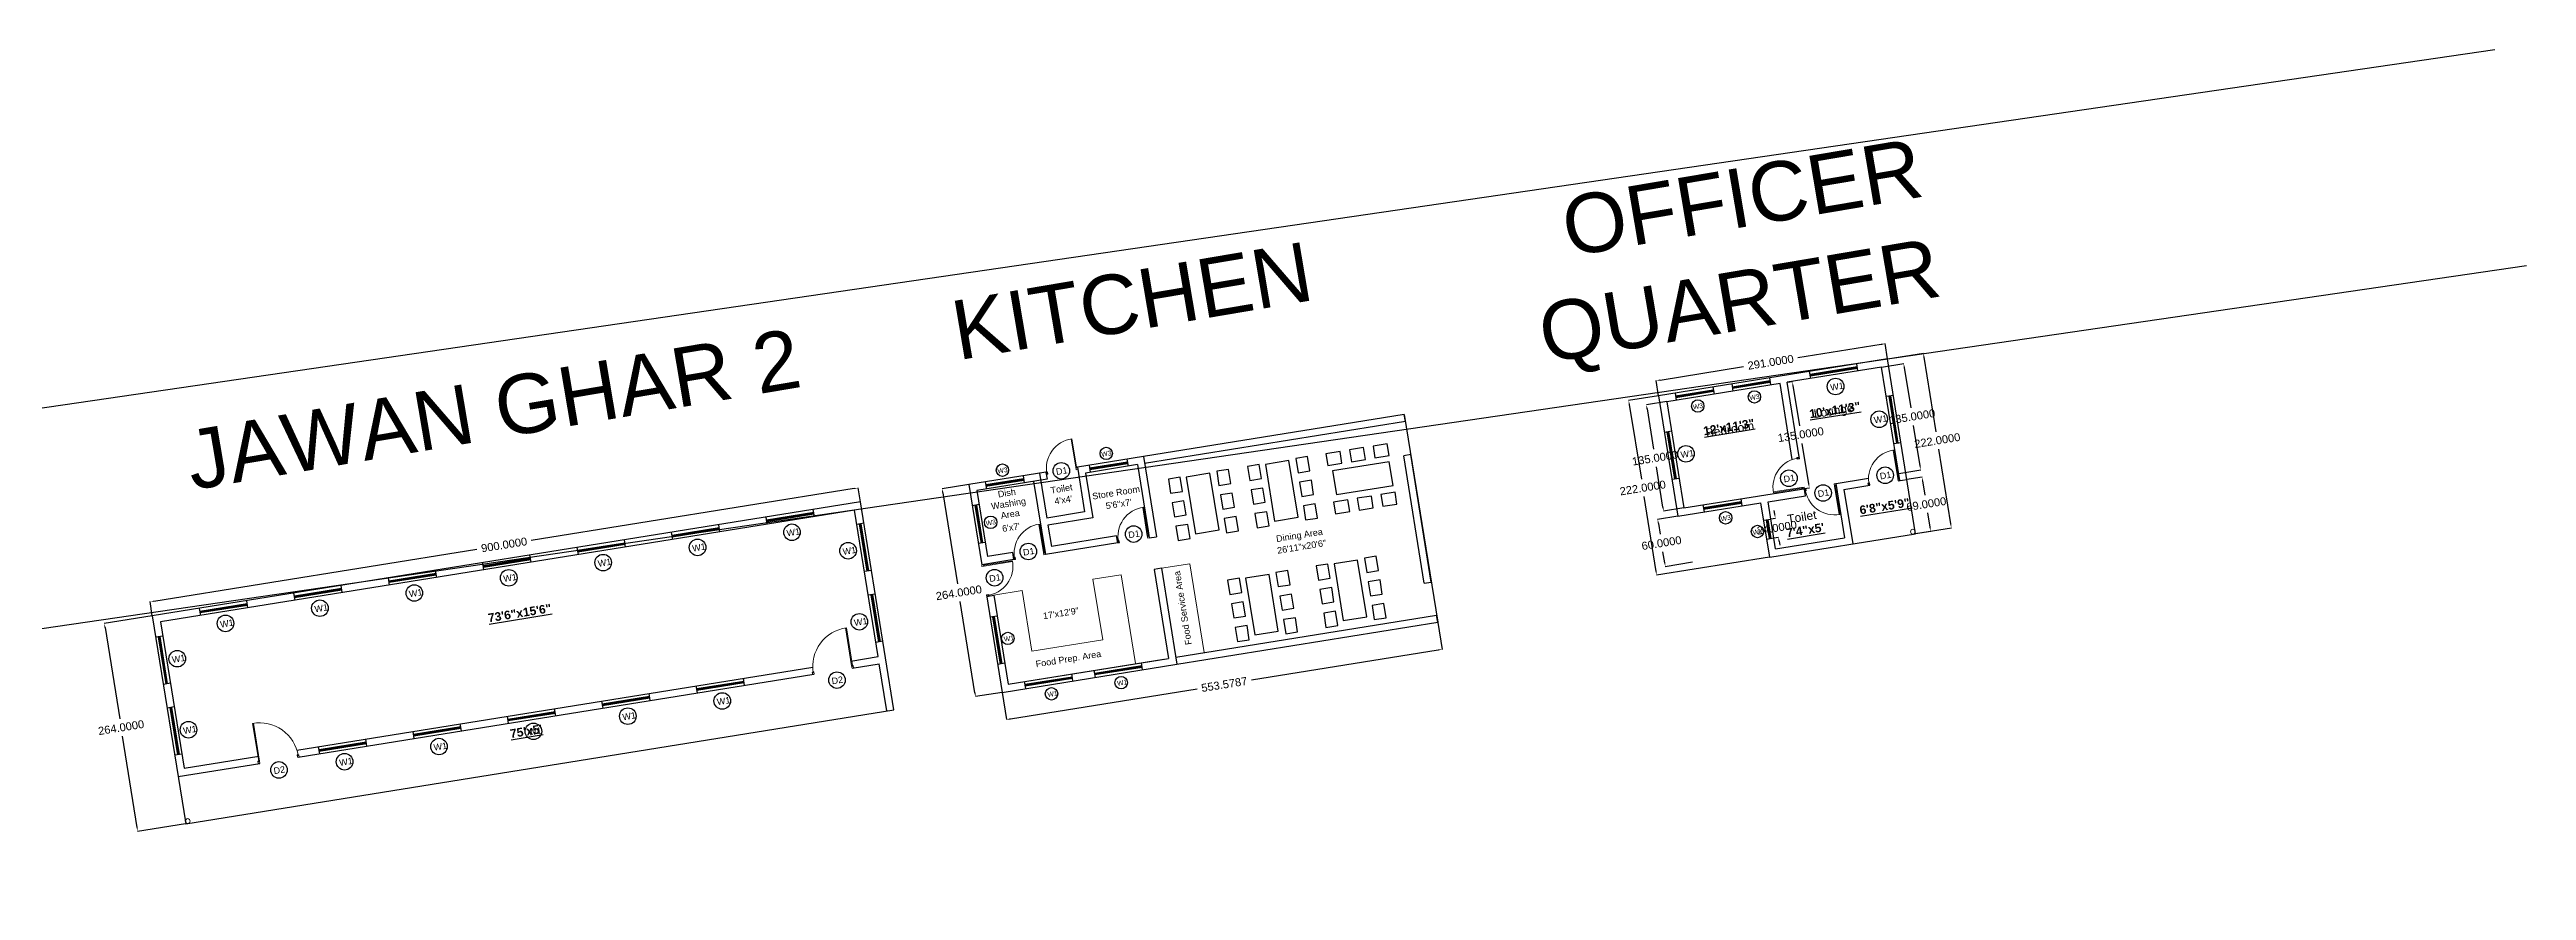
# Model space of a CAD drawing. Header units: metres. Extents: x 625987 to 635197, y 3048449 to 3066446.
# Drawn here: x 635117.2 to 635196.6, y 3063268.4 to 3063295.4 of the extents above; entities that cross this region are included whole.
import ezdxf

# ---------------------------------------------------------------- set-up
doc = ezdxf.new("R2010")
doc.units = ezdxf.units.M
doc.layers.add('Dimension', color=7, linetype='Continuous')
doc.layers.add('WALL', color=7, linetype='Continuous')
doc.layers.add('Doors', color=3, linetype='Continuous', lineweight=20)
doc.layers.add('Reinforcement bar', color=2, linetype='Continuous', lineweight=20)
doc.styles.add('ARIAL', font='arial.ttf')
doc.styles.add('labor camp', font='arial.ttf')
doc.styles.get("Standard").update_dxf_attribs({"font": 'arial.ttf'})
doc.dimstyles.get("Standard").update_dxf_attribs({"dimtxt": 0.18, "dimasz": 0.18, "dimexe": 0.18, "dimexo": 0.0625, "dimgap": 0.09, "dimtad": 0, "dimtih": 1, "dimtoh": 1, "dimdec": 4, "dimzin": 0, "dimdsep": 46, "dimtxsty": 'Standard', "dimcen": 0.09, "dimadec": 0, "dimazin": 0, "dimtfac": 1, "dimtdec": 4, "dimtofl": 0, "dimtmove": 0, "dimatfit": 3, "dimfxl": 1, "dimtolj": 1, "dimtzin": 0, "dimarcsym": 0})

# ---------------------------------------------------------------- blocks, each defined once
blk = doc.blocks.new('*D159')
at = {"layer": 'Defpoints', "color": 0}
for p in [(2437.2, -39.5), (2376.3, -303.5), (2437.2, -303.5)]:
    blk.add_point(p, dxfattribs=at)
at = {"layer": 'Dimension', "color": 0, "lineweight": -2}
for p, q in [((2437.1, -39.5), (2376.1, -39.5)), ((2376.3, -44.5), (2376.3, -160.4)), ((2376.3, -298.5), (2376.3, -182.6)), ((2437.1, -303.5), (2376.1, -303.5))]:
    blk.add_line(p, q, dxfattribs=at)
at = {"layer": 'Dimension', "color": 0}
for points in [[(2375.4, -44.5), (2377.1, -44.5), (2376.3, -39.5)], [(2375.4, -298.5), (2377.1, -298.5), (2376.3, -303.5)]]:
    blk.add_solid(points, dxfattribs=at)
at = {"layer": 'Dimension', "color": 0, "insert": (2376.3, -171.5), "char_height": 10, "attachment_point": 5}
blk.add_mtext('\\A1;264.0000', dxfattribs=at)
blk = doc.blocks.new('*D160')
at = {"layer": 'Defpoints', "color": 0}
for p in [(3337.2, -21.6), (2437.2, -39.5), (3337.2, -39.5)]:
    blk.add_point(p, dxfattribs=at)
at = {"layer": 'Dimension', "color": 0, "lineweight": -2}
for p, q in [((2437.2, -39.5), (2437.2, -21.4)), ((2442.2, -21.6), (2852.7, -21.6)), ((3332.2, -21.6), (2921.7, -21.6)), ((3337.2, -39.5), (3337.2, -21.4))]:
    blk.add_line(p, q, dxfattribs=at)
at = {"layer": 'Dimension', "color": 0}
for points in [[(2442.2, -20.8), (2442.2, -22.4), (2437.2, -21.6)], [(3332.2, -20.8), (3332.2, -22.4), (3337.2, -21.6)]]:
    blk.add_solid(points, dxfattribs=at)
at = {"layer": 'Dimension', "color": 0, "insert": (2887.2, -21.6), "char_height": 10, "attachment_point": 5}
blk.add_mtext('\\A1;900.0000', dxfattribs=at)
blk = doc.blocks.new('*D161')
at = {"layer": 'Defpoints', "color": 0}
for p in [(4638.2, -47.9), (4347.2, -67), (4638.2, -67)]:
    blk.add_point(p, dxfattribs=at)
at = {"layer": 'Dimension', "color": 0, "lineweight": -2}
for p, q in [((4347.2, -67), (4347.2, -47.7)), ((4352.2, -47.9), (4458.1, -47.9)), ((4633.2, -47.9), (4527.3, -47.9)), ((4638.2, -67), (4638.2, -47.7))]:
    blk.add_line(p, q, dxfattribs=at)
at = {"layer": 'Dimension', "color": 0}
for points in [[(4352.2, -47.1), (4352.2, -48.7), (4347.2, -47.9)], [(4633.2, -47.1), (4633.2, -48.7), (4638.2, -47.9)]]:
    blk.add_solid(points, dxfattribs=at)
at = {"layer": 'Dimension', "color": 0, "insert": (4492.7, -47.9), "char_height": 10, "attachment_point": 5}
blk.add_mtext('\\A1;291.0000', dxfattribs=at)
blk = doc.blocks.new('*D162')
at = {"layer": 'Defpoints', "color": 0}
for p in [(4629.2, -76), (4629.2, -211), (4657.2, -211)]:
    blk.add_point(p, dxfattribs=at)
at = {"layer": 'Dimension', "color": 0, "lineweight": -2}
for p, q in [((4629.2, -76), (4657.3, -76)), ((4657.2, -81), (4657.2, -132.4)), ((4657.2, -206), (4657.2, -154.6)), ((4629.2, -211), (4657.3, -211))]:
    blk.add_line(p, q, dxfattribs=at)
at = {"layer": 'Dimension', "color": 0}
for points in [[(4656.3, -81), (4658, -81), (4657.2, -76)], [(4656.3, -206), (4658, -206), (4657.2, -211)]]:
    blk.add_solid(points, dxfattribs=at)
at = {"layer": 'Dimension', "color": 0, "insert": (4657.2, -143.5), "char_height": 10, "attachment_point": 5}
blk.add_mtext('\\A1;135.0000', dxfattribs=at)
blk = doc.blocks.new('*D163')
at = {"layer": 'Defpoints', "color": 0}
for p in [(4356.2, -76), (4330.4, -211), (4356.2, -211)]:
    blk.add_point(p, dxfattribs=at)
at = {"layer": 'Dimension', "color": 0, "lineweight": -2}
for p, q in [((4356.1, -76), (4330.2, -76)), ((4330.4, -81), (4330.4, -132.4)), ((4330.4, -206), (4330.4, -154.6)), ((4356.1, -211), (4330.2, -211))]:
    blk.add_line(p, q, dxfattribs=at)
at = {"layer": 'Dimension', "color": 0}
for points in [[(4329.5, -81), (4331.2, -81), (4330.4, -76)], [(4329.5, -206), (4331.2, -206), (4330.4, -211)]]:
    blk.add_solid(points, dxfattribs=at)
at = {"layer": 'Dimension', "color": 0, "insert": (4330.4, -143.5), "char_height": 10, "attachment_point": 5}
blk.add_mtext('\\A1;135.0000', dxfattribs=at)
blk = doc.blocks.new('*D164')
at = {"layer": 'Defpoints', "color": 0}
for p in [(4347.2, -220), (4321.5, -280), (4356.2, -280)]:
    blk.add_point(p, dxfattribs=at)
at = {"layer": 'Dimension', "color": 0, "lineweight": -2}
for p, q in [((4347.1, -220), (4321.3, -220)), ((4321.5, -225), (4321.5, -238.9)), ((4321.5, -275), (4321.5, -261.1)), ((4356.1, -280), (4321.3, -280))]:
    blk.add_line(p, q, dxfattribs=at)
at = {"layer": 'Dimension', "color": 0}
for points in [[(4320.7, -225), (4322.3, -225), (4321.5, -220)], [(4320.7, -275), (4322.3, -275), (4321.5, -280)]]:
    blk.add_solid(points, dxfattribs=at)
at = {"layer": 'Dimension', "color": 0, "insert": (4321.5, -250), "char_height": 10, "attachment_point": 5}
blk.add_mtext('\\A1;60.0000', dxfattribs=at)
blk = doc.blocks.new('*D165')
at = {"layer": 'Defpoints', "color": 0}
for p in [(4347.2, -67), (4309.2, -289), (4452.7, -289)]:
    blk.add_point(p, dxfattribs=at)
at = {"layer": 'Dimension', "color": 0, "lineweight": -2}
for p, q in [((4347.1, -67), (4309, -67)), ((4309.2, -72), (4309.2, -166.9)), ((4309.2, -284), (4309.2, -189.1)), ((4452.6, -289), (4309, -289))]:
    blk.add_line(p, q, dxfattribs=at)
at = {"layer": 'Dimension', "color": 0}
for points in [[(4308.3, -72), (4310, -72), (4309.2, -67)], [(4308.3, -284), (4310, -284), (4309.2, -289)]]:
    blk.add_solid(points, dxfattribs=at)
at = {"layer": 'Dimension', "color": 0, "insert": (4309.2, -178), "char_height": 10, "attachment_point": 5}
blk.add_mtext('\\A1;222.0000', dxfattribs=at)
blk = doc.blocks.new('*D166')
at = {"layer": 'Defpoints', "color": 0}
for p in [(4638.2, -220), (4638.2, -289), (4657.3, -289)]:
    blk.add_point(p, dxfattribs=at)
at = {"layer": 'Dimension', "color": 0, "lineweight": -2}
for p, q in [((4638.2, -220), (4657.4, -220)), ((4657.3, -225), (4657.3, -243.4)), ((4657.3, -284), (4657.3, -265.6)), ((4638.2, -289), (4657.4, -289))]:
    blk.add_line(p, q, dxfattribs=at)
at = {"layer": 'Dimension', "color": 0}
for points in [[(4656.4, -225), (4658.1, -225), (4657.3, -220)], [(4656.4, -284), (4658.1, -284), (4657.3, -289)]]:
    blk.add_solid(points, dxfattribs=at)
at = {"layer": 'Dimension', "color": 0, "insert": (4657.3, -254.5), "char_height": 10, "attachment_point": 5}
blk.add_mtext('\\A1;69.0000', dxfattribs=at)
blk = doc.blocks.new('*D153')
at = {"layer": 'Defpoints', "color": 0}
for p in [(4638.2, -67), (4638.2, -289), (4683.6, -289)]:
    blk.add_point(p, dxfattribs=at)
at = {"layer": 'Dimension', "color": 0, "lineweight": -2}
for p, q in [((4638.2, -67), (4683.8, -67)), ((4683.6, -72), (4683.6, -166.9)), ((4683.6, -284), (4683.6, -189.1)), ((4638.2, -289), (4683.8, -289))]:
    blk.add_line(p, q, dxfattribs=at)
at = {"layer": 'Dimension', "color": 0}
for points in [[(4682.8, -72), (4684.5, -72), (4683.6, -67)], [(4682.8, -284), (4684.5, -284), (4683.6, -289)]]:
    blk.add_solid(points, dxfattribs=at)
at = {"layer": 'Dimension', "color": 0, "insert": (4683.6, -178), "char_height": 10, "attachment_point": 5}
blk.add_mtext('\\A1;222.0000', dxfattribs=at)
blk = doc.blocks.new('*D167')
at = {"layer": 'Defpoints', "color": 0}
for p in [(4509.2, -76), (4509.2, -211), (4515.6, -211)]:
    blk.add_point(p, dxfattribs=at)
at = {"layer": 'Dimension', "color": 0, "lineweight": -2}
for p, q in [((4509.2, -76), (4515.8, -76)), ((4515.6, -81), (4515.6, -132.4)), ((4515.6, -206), (4515.6, -154.6)), ((4509.2, -211), (4515.8, -211))]:
    blk.add_line(p, q, dxfattribs=at)
at = {"layer": 'Dimension', "color": 0}
for points in [[(4514.8, -81), (4516.4, -81), (4515.6, -76)], [(4514.8, -206), (4516.4, -206), (4515.6, -211)]]:
    blk.add_solid(points, dxfattribs=at)
at = {"layer": 'Dimension', "color": 0, "insert": (4515.6, -143.5), "char_height": 10, "attachment_point": 5}
blk.add_mtext('\\A1;135.0000', dxfattribs=at)
blk = doc.blocks.new('*D152')
at = {"layer": 'Defpoints', "color": 0}
for p in [(3474.9, -303.5), (4028.4, -303.5), (4028.4, -338)]:
    blk.add_point(p, dxfattribs=at)
at = {"layer": 'Dimension', "color": 0, "lineweight": -2}
for p, q in [((3474.9, -303.6), (3474.9, -338.1)), ((4028.4, -303.6), (4028.4, -338.1)), ((3479.9, -338), (3717.1, -338)), ((4023.4, -338), (3786.2, -338))]:
    blk.add_line(p, q, dxfattribs=at)
at = {"layer": 'Dimension', "color": 0}
for points in [[(3479.9, -337.1), (3479.9, -338.8), (3474.9, -338)], [(4023.4, -337.1), (4023.4, -338.8), (4028.4, -338)]]:
    blk.add_solid(points, dxfattribs=at)
at = {"layer": 'Dimension', "color": 0, "insert": (3751.6, -338), "char_height": 10, "attachment_point": 5}
blk.add_mtext('\\A1;553.5787', dxfattribs=at)
blk = doc.blocks.new('*D168')
at = {"layer": 'Defpoints', "color": 0}
for p in [(3441, -39.5), (3474.9, -39.5), (3474.9, -303.5)]:
    blk.add_point(p, dxfattribs=at)
at = {"layer": 'Dimension', "color": 0, "lineweight": -2}
for p, q in [((3474.8, -39.5), (3440.9, -39.5)), ((3441, -44.5), (3441, -160.4)), ((3441, -298.5), (3441, -182.6)), ((3474.8, -303.5), (3440.9, -303.5))]:
    blk.add_line(p, q, dxfattribs=at)
at = {"layer": 'Dimension', "color": 0}
for points in [[(3440.2, -44.5), (3441.9, -44.5), (3441, -39.5)], [(3440.2, -298.5), (3441.9, -298.5), (3441, -303.5)]]:
    blk.add_solid(points, dxfattribs=at)
at = {"layer": 'Dimension', "color": 0, "insert": (3441, -171.5), "char_height": 10, "attachment_point": 5}
blk.add_mtext('\\A1;264.0000', dxfattribs=at)
blk = doc.blocks.new('*D169')
at = {"layer": 'Defpoints', "color": 0}
for p in [(4461.7, -242), (4461.7, -266), (4467.5, -266)]:
    blk.add_point(p, dxfattribs=at)
at = {"layer": 'Dimension', "color": 0, "lineweight": -2}
for p, q in [((4461.7, -242), (4467.7, -242)), ((4467.5, -237), (4467.5, -232)), ((4461.7, -266), (4467.7, -266)), ((4467.5, -271), (4467.5, -276))]:
    blk.add_line(p, q, dxfattribs=at)
at = {"layer": 'Dimension', "color": 0}
for points in [[(4466.7, -237), (4468.4, -237), (4467.5, -242)], [(4466.7, -271), (4468.4, -271), (4467.5, -266)]]:
    blk.add_solid(points, dxfattribs=at)
at = {"layer": 'Dimension', "color": 0, "insert": (4467.5, -254), "char_height": 10, "attachment_point": 5}
blk.add_mtext('\\A1;24.0000', dxfattribs=at)
blk = doc.blocks.new('army1')
at = {"color": 4}
for p, q in [((2497.19548, -48.53946), (2497.19548, -39.53946)), ((2497.19548, -43.03946), (2557.19548, -43.03946)), ((2497.19548, -44.03946), (2557.19548, -44.03946)), ((2497.19548, -45.03946), (2557.19548, -45.03946)), ((2557.19548, -48.53946), (2557.19548, -39.53946)), ((2617.19548, -48.53946), (2617.19548, -39.53946)), ((2617.19548, -43.03946), (2677.19548, -43.03946)), ((2617.19548, -44.03946), (2677.19548, -44.03946)), ((2617.19548, -45.03946), (2677.19548, -45.03946)), ((2677.19548, -48.53946), (2677.19548, -39.53946)), ((2737.19548, -48.53946), (2737.19548, -39.53946)), ((2737.19548, -43.03946), (2797.19548, -43.03946)), ((2737.19548, -44.03946), (2797.19548, -44.03946)), ((2737.19548, -45.03946), (2797.19548, -45.03946)), ((2797.19548, -48.53946), (2797.19548, -39.53946)), ((2857.19548, -48.53946), (2857.19548, -39.53946)), ((2857.19548, -43.03946), (2917.19548, -43.03946)), ((2857.19548, -44.03946), (2917.19548, -44.03946)), ((2857.19548, -45.03946), (2917.19548, -45.03946)), ((2917.19548, -48.53946), (2917.19548, -39.53946)), ((2977.19548, -48.53946), (2977.19548, -39.53946)), ((2977.19548, -43.03946), (3037.19548, -43.03946)), ((2977.19548, -44.03946), (3037.19548, -44.03946)), ((2977.19548, -45.03946), (3037.19548, -45.03946)), ((3037.19548, -48.53946), (3037.19548, -39.53946)), ((3097.19548, -48.53946), (3097.19548, -39.53946)), ((3097.19548, -43.03946), (3157.19548, -43.03946)), ((3097.19548, -44.03946), (3157.19548, -44.03946)), ((3097.19548, -45.03946), (3157.19548, -45.03946)), ((3157.19548, -48.53946), (3157.19548, -39.53946)), ((3217.19548, -48.53946), (3217.19548, -39.53946)), ((3217.19548, -43.03946), (3277.19548, -43.03946)), ((3217.19548, -44.03946), (3277.19548, -44.03946)), ((3217.19548, -45.03946), (3277.19548, -45.03946)), ((3277.19548, -48.53946), (3277.19548, -39.53946)), ((3495.85936, -39.53946), (3495.85936, -48.53946)), ((3495.85936, -43.03946), (3543.85936, -43.03946)), ((3495.85936, -44.03946), (3543.85936, -44.03946)), ((3495.85936, -45.03946), (3543.85936, -45.03946)), ((3543.85936, -39.53946), (3543.85936, -48.53946)), ((3627.85936, -39.53946), (3627.85936, -48.53946)), ((3627.85936, -43.03946), (3675.85936, -43.03946)), ((3627.85936, -44.03946), (3675.85936, -44.03946)), ((3627.85936, -45.03946), (3675.85936, -45.03946)), ((3675.85936, -39.53946), (3675.85936, -48.53946)), ((2446.19548, -66.53946), (2437.19548, -66.53946)), ((2440.69548, -126.53946), (2440.69548, -66.53946)), ((2441.69548, -126.53946), (2441.69548, -66.53946)), ((2442.69548, -126.53946), (2442.69548, -66.53946)), ((3337.19548, -66.53946), (3328.19548, -66.53946)), ((3331.69548, -126.53946), (3331.69548, -66.53946)), ((3332.69548, -126.53946), (3332.69548, -66.53946)), ((3333.69548, -126.53946), (3333.69548, -66.53946)), ((3483.85936, -66.53946), (3474.85936, -66.53946)), ((3478.35936, -66.53946), (3478.35936, -114.53946)), ((3479.35936, -66.53946), (3479.35936, -114.53946)), ((3480.35936, -66.53946), (3480.35936, -114.53946)), ((4368.17788, -67.03756), (4368.17788, -76.03756)), ((4368.17788, -70.53756), (4416.17788, -70.53756)), ((4368.17788, -71.53756), (4416.17788, -71.53756)), ((4368.17788, -72.53756), (4416.17788, -72.53756)), ((4416.17788, -67.03756), (4416.17788, -76.03756)), ((4440.17788, -67.03756), (4440.17788, -76.03756)), ((4440.17788, -70.53756), (4488.17788, -70.53756)), ((4440.17788, -71.53756), (4488.17788, -71.53756)), ((4440.17788, -72.53756), (4488.17788, -72.53756)), ((4488.17788, -67.03756), (4488.17788, -76.03756)), ((4539.17788, -76.03756), (4539.17788, -67.03756)), ((4539.17788, -70.53756), (4599.17788, -70.53756)), ((4539.17788, -71.53756), (4599.17788, -71.53756)), ((4539.17788, -72.53756), (4599.17788, -72.53756)), ((4599.17788, -76.03756), (4599.17788, -67.03756)), ((3483.85936, -114.53946), (3474.85936, -114.53946)), ((4356.17788, -113.53756), (4347.17788, -113.53756)), ((4350.67788, -173.53756), (4350.67788, -113.53756)), ((4351.67788, -173.53756), (4351.67788, -113.53756)), ((4352.67788, -173.53756), (4352.67788, -113.53756)), ((4638.17788, -113.53756), (4629.17788, -113.53756)), ((4632.67788, -173.53756), (4632.67788, -113.53756)), ((4633.67788, -173.53756), (4633.67788, -113.53756)), ((4634.67788, -173.53756), (4634.67788, -113.53756)), ((2446.19548, -126.53946), (2437.19548, -126.53946)), ((3337.19548, -126.53946), (3328.19548, -126.53946)), ((2446.19548, -156.53946), (2437.19548, -156.53946)), ((2440.69548, -156.53946), (2440.69548, -216.53946)), ((2441.69548, -156.53946), (2441.69548, -216.53946)), ((2442.69548, -156.53946), (2442.69548, -216.53946)), ((3337.19548, -156.53946), (3328.19548, -156.53946)), ((3331.69548, -156.53946), (3331.69548, -216.53946)), ((3332.69548, -156.53946), (3332.69548, -216.53946)), ((3333.69548, -156.53946), (3333.69548, -216.53946)), ((4356.17788, -173.53756), (4347.17788, -173.53756)), ((4638.17788, -173.53756), (4629.17788, -173.53756)), ((2446.19548, -216.53946), (2437.19548, -216.53946)), ((3337.19548, -216.53946), (3328.19548, -216.53946)), ((3483.85936, -208.03946), (3474.85936, -208.03946)), ((3478.35936, -268.03946), (3478.35936, -208.03946)), ((3479.35936, -268.03946), (3479.35936, -208.03946)), ((3480.35936, -268.03946), (3480.35936, -208.03946)), ((4380.42788, -211.03756), (4380.42788, -220.03756)), ((4380.42788, -214.53756), (4428.42788, -214.53756)), ((4380.42788, -215.53756), (4428.42788, -215.53756)), ((4380.42788, -216.53756), (4428.42788, -216.53756)), ((4428.42788, -211.03756), (4428.42788, -220.03756)), ((2617.19548, -243.53946), (2617.19548, -234.53946)), ((2617.19548, -238.03946), (2677.19548, -238.03946)), ((2617.19548, -239.03946), (2677.19548, -239.03946)), ((2617.19548, -240.03946), (2677.19548, -240.03946)), ((2677.19548, -243.53946), (2677.19548, -234.53946)), ((2737.19548, -243.53946), (2737.19548, -234.53946)), ((2737.19548, -238.03946), (2797.19548, -238.03946)), ((2737.19548, -239.03946), (2797.19548, -239.03946)), ((2737.19548, -240.03946), (2797.19548, -240.03946)), ((2797.19548, -243.53946), (2797.19548, -234.53946)), ((2857.19548, -243.53946), (2857.19548, -234.53946)), ((2857.19548, -238.03946), (2917.19548, -238.03946)), ((2857.19548, -239.03946), (2917.19548, -239.03946)), ((2857.19548, -240.03946), (2917.19548, -240.03946)), ((2917.19548, -243.53946), (2917.19548, -234.53946)), ((2977.19548, -243.53946), (2977.19548, -234.53946)), ((2977.19548, -238.03946), (3037.19548, -238.03946)), ((2977.19548, -239.03946), (3037.19548, -239.03946)), ((2977.19548, -240.03946), (3037.19548, -240.03946)), ((3037.19548, -243.53946), (3037.19548, -234.53946)), ((3097.19548, -243.53946), (3097.19548, -234.53946)), ((3097.19548, -238.03946), (3157.19548, -238.03946)), ((3097.19548, -239.03946), (3157.19548, -239.03946)), ((3097.19548, -240.03946), (3157.19548, -240.03946)), ((3157.19548, -243.53946), (3157.19548, -234.53946)), ((4452.67788, -242.03756), (4461.67788, -242.03756)), ((4456.17788, -266.03756), (4456.17788, -242.03756)), ((4457.17788, -266.03756), (4457.17788, -242.03756)), ((4458.17788, -266.03756), (4458.17788, -242.03756)), ((3483.85936, -268.03946), (3474.85936, -268.03946)), ((4452.67788, -266.03756), (4461.67788, -266.03756)), ((3504.85936, -303.53946), (3504.85936, -294.53946)), ((3504.85936, -298.03946), (3564.85936, -298.03946)), ((3504.85936, -299.03946), (3564.85936, -299.03946)), ((3504.85936, -300.03946), (3564.85936, -300.03946)), ((3564.85936, -303.53946), (3564.85936, -294.53946)), ((3593.35936, -303.53946), (3593.35936, -294.53946)), ((3593.35936, -298.03946), (3653.35936, -298.03946)), ((3593.35936, -299.03946), (3653.35936, -299.03946)), ((3593.35936, -300.03946), (3653.35936, -300.03946)), ((3653.35936, -303.53946), (3653.35936, -294.53946))]:
    blk.add_line(p, q, dxfattribs=at)
for points in [[(3738.23901, -90.53946), (3738.23901, -72.53946), (3723.23901, -72.53946), (3723.23901, -90.53946)], [(3775.86888, -145.64261), (3775.86888, -73.64261), (3745.86888, -73.64261), (3745.86888, -145.64261)], [(3799.69386, -90.53946), (3799.69386, -72.53946), (3784.69386, -72.53946), (3784.69386, -90.53946)], [(3838.69386, -90.53946), (3838.69386, -72.53946), (3823.69386, -72.53946), (3823.69386, -90.53946)], [(3876.32373, -145.64261), (3876.32373, -73.64261), (3846.32373, -73.64261), (3846.32373, -145.64261)], [(3900.1487, -90.53946), (3900.1487, -72.53946), (3885.1487, -72.53946), (3885.1487, -90.53946)], [(3923.43804, -87.53946), (3941.43804, -87.53946), (3941.43804, -72.53946), (3923.43804, -72.53946)], [(3953.43804, -87.53946), (3971.43804, -87.53946), (3971.43804, -72.53946), (3953.43804, -72.53946)], [(3983.43804, -87.53946), (4001.43804, -87.53946), (4001.43804, -72.53946), (3983.43804, -72.53946)], [(3738.23901, -120.53946), (3738.23901, -102.53946), (3723.23901, -102.53946), (3723.23901, -120.53946)], [(3799.69386, -120.53946), (3799.69386, -102.53946), (3784.69386, -102.53946), (3784.69386, -120.53946)], [(3838.69386, -120.53946), (3838.69386, -102.53946), (3823.69386, -102.53946), (3823.69386, -120.53946)], [(3900.1487, -120.53946), (3900.1487, -102.53946), (3885.1487, -102.53946), (3885.1487, -120.53946)], [(3928.33489, -125.16933), (4000.33489, -125.16933), (4000.33489, -95.16933), (3928.33489, -95.16933)], [(3738.23901, -150.53946), (3738.23901, -132.53946), (3723.23901, -132.53946), (3723.23901, -150.53946)], [(3799.69386, -150.53946), (3799.69386, -132.53946), (3784.69386, -132.53946), (3784.69386, -150.53946)], [(3838.69386, -150.53946), (3838.69386, -132.53946), (3823.69386, -132.53946), (3823.69386, -150.53946)], [(3900.1487, -150.53946), (3900.1487, -132.53946), (3885.1487, -132.53946), (3885.1487, -150.53946)], [(3923.43804, -148.9943), (3941.43804, -148.9943), (3941.43804, -133.9943), (3923.43804, -133.9943)], [(3953.43804, -148.9943), (3971.43804, -148.9943), (3971.43804, -133.9943), (3953.43804, -133.9943)], [(3983.43804, -148.9943), (4001.43804, -148.9943), (4001.43804, -133.9943), (3983.43804, -133.9943)], [(3791.52835, -227.53946), (3791.52835, -209.53946), (3776.52835, -209.53946), (3776.52835, -227.53946)], [(3829.15822, -282.64261), (3829.15822, -210.64261), (3799.15822, -210.64261), (3799.15822, -282.64261)], [(3852.98319, -227.53946), (3852.98319, -209.53946), (3837.98319, -209.53946), (3837.98319, -227.53946)], [(3903.98319, -227.53946), (3903.98319, -209.53946), (3888.98319, -209.53946), (3888.98319, -227.53946)], [(3941.61307, -282.64261), (3941.61307, -210.64261), (3911.61307, -210.64261), (3911.61307, -282.64261)], [(3965.43804, -227.53946), (3965.43804, -209.53946), (3950.43804, -209.53946), (3950.43804, -227.53946)], [(3791.52835, -257.53946), (3791.52835, -239.53946), (3776.52835, -239.53946), (3776.52835, -257.53946)], [(3852.98319, -257.53946), (3852.98319, -239.53946), (3837.98319, -239.53946), (3837.98319, -257.53946)], [(3903.98319, -257.53946), (3903.98319, -239.53946), (3888.98319, -239.53946), (3888.98319, -257.53946)], [(3965.43804, -257.53946), (3965.43804, -239.53946), (3950.43804, -239.53946), (3950.43804, -257.53946)], [(3791.52835, -287.53946), (3791.52835, -269.53946), (3776.52835, -269.53946), (3776.52835, -287.53946)], [(3852.98319, -287.53946), (3852.98319, -269.53946), (3837.98319, -269.53946), (3837.98319, -287.53946)], [(3903.98319, -287.53946), (3903.98319, -269.53946), (3888.98319, -269.53946), (3888.98319, -287.53946)], [(3965.43804, -287.53946), (3965.43804, -269.53946), (3950.43804, -269.53946), (3950.43804, -287.53946)]]:
    blk.add_lwpolyline(points, close=True)
for centre, radius in [((3519.41203, -28.43567), 7.7893), ((3592.26487, -40.95537), 10.38574), ((3651.41203, -28.43567), 7.7893), ((2526.35533, -63.36504), 10.38574), ((2646.35533, -63.36504), 10.38574), ((2766.35533, -63.36504), 10.38574), ((2886.35533, -63.36504), 10.38574), ((3006.35533, -63.36504), 10.38574), ((3126.35533, -63.36504), 10.38574), ((3246.35533, -63.36504), 10.38574), ((2459.56658, -97.46071), 10.38574), ((3312.1638, -97.46071), 10.38574), ((3494.4949, -90.68915), 7.7893), ((4393.65838, -87.61795), 7.7893), ((4465.65838, -87.61795), 7.7893), ((4568.33773, -90.86314), 10.38574), ((3535.38252, -134.29822), 10.38574), ((3669.28228, -133.71177), 10.38574), ((3488.31682, -160.11547), 10.38574), ((4369.54899, -144.45882), 10.38574), ((4615.85425, -140.09024), 10.38574), ((2459.36776, -187.66076), 10.38574), ((3311.96497, -187.66076), 10.38574), ((4492.24339, -195.14258), 10.38574), ((4531.65766, -220.21198), 10.38574), ((4612.0848, -210.66644), 10.38574), ((2563.42093, -255.43052), 10.38574), ((2646.35533, -258.36504), 10.38574), ((2766.35533, -258.36504), 10.38574), ((2886.35533, -258.36504), 10.38574), ((3006.35533, -258.36504), 10.38574), ((3126.35533, -258.36504), 10.38574), ((3272.6361, -255.43052), 10.38574), ((3492.65807, -237.84502), 7.7893), ((4405.90838, -231.61795), 7.7893), ((4442.73082, -254.88742), 7.7893), ((3535.72757, -315.20819), 7.7893), ((3624.22757, -315.20819), 7.7893)]:
    blk.add_circle(centre, radius)
at = {"layer": 'Doors'}
for p, q in [((3610.85936, -39.53946), (3610.85936, -3.53946)), ((3611.85936, -39.53946), (3611.85936, -3.53946)), ((3572.85936, -42.53946), (3574.85936, -42.53946)), ((3573.85936, -40.53946), (3573.85936, -39.53946)), ((3574.85936, -40.53946), (3573.85936, -40.53946)), ((3574.85936, -42.53946), (3574.85936, -39.53946)), ((3610.85936, -42.53946), (3610.85936, -39.53946)), ((3610.85936, -39.53946), (3612.85936, -39.53946)), ((3610.85936, -40.53946), (3611.85936, -40.53946)), ((3612.85936, -42.53946), (3610.85936, -42.53946)), ((3611.85936, -40.53946), (3611.85936, -39.53946)), ((3612.85936, -39.53946), (3612.85936, -42.53946)), ((3553.85936, -138.53946), (3553.85936, -102.53946)), ((3554.85936, -138.53946), (3554.85936, -102.53946)), ((3685.85936, -138.53946), (3685.85936, -102.53946)), ((3686.85936, -138.53946), (3686.85936, -102.53946)), ((3474.85936, -141.53946), (3474.85936, -143.53946)), ((3477.85936, -141.53946), (3474.85936, -141.53946)), ((3474.85936, -143.53946), (3477.85936, -143.53946)), ((3476.85936, -142.53946), (3477.85936, -142.53946)), ((3476.85936, -143.53946), (3476.85936, -142.53946)), ((3477.85936, -143.53946), (3477.85936, -141.53946)), ((3477.85936, -142.53946), (3513.85936, -142.53946)), ((3477.85936, -143.53946), (3513.85936, -143.53946)), ((3517.85936, -138.53946), (3515.85936, -138.53946)), ((3515.85936, -138.53946), (3515.85936, -141.53946)), ((3515.85936, -141.53946), (3517.85936, -141.53946)), ((3516.85936, -139.53946), (3516.85936, -138.53946)), ((3517.85936, -139.53946), (3516.85936, -139.53946)), ((3517.85936, -141.53946), (3517.85936, -138.53946)), ((3553.85936, -141.53946), (3553.85936, -138.53946)), ((3553.85936, -138.53946), (3555.85936, -138.53946)), ((3553.85936, -139.53946), (3554.85936, -139.53946)), ((3555.85936, -141.53946), (3553.85936, -141.53946)), ((3554.85936, -139.53946), (3554.85936, -138.53946)), ((3555.85936, -138.53946), (3555.85936, -141.53946)), ((3649.85936, -138.53946), (3647.85936, -138.53946)), ((3647.85936, -141.53946), (3649.85936, -141.53946)), ((3648.85936, -139.53946), (3648.85936, -138.53946)), ((3649.85936, -139.53946), (3648.85936, -139.53946)), ((3649.85936, -141.53946), (3649.85936, -138.53946)), ((3685.85936, -141.53946), (3685.85936, -138.53946)), ((3685.85936, -138.53946), (3687.85936, -138.53946)), ((3685.85936, -139.53946), (3686.85936, -139.53946)), ((3687.85936, -141.53946), (3685.85936, -141.53946)), ((3686.85936, -139.53946), (3686.85936, -138.53946)), ((3687.85936, -138.53946), (3687.85936, -141.53946)), ((3474.85936, -181.53946), (3474.85936, -179.53946)), ((3474.85936, -179.53946), (3477.85936, -179.53946)), ((3477.85936, -181.53946), (3474.85936, -181.53946)), ((3476.85936, -179.53946), (3476.85936, -180.53946)), ((3476.85936, -180.53946), (3477.85936, -180.53946)), ((3477.85936, -179.53946), (3477.85936, -181.53946)), ((4506.17788, -173.03756), (4506.17788, -171.03756)), ((4506.17788, -171.03756), (4509.17788, -171.03756)), ((4507.17788, -172.03756), (4506.17788, -172.03756)), ((4509.17788, -173.03756), (4506.17788, -173.03756)), ((4507.17788, -173.03756), (4507.17788, -172.03756)), ((4509.17788, -171.03756), (4509.17788, -173.03756)), ((4627.17788, -217.03756), (4627.17788, -181.03756)), ((4628.17788, -217.03756), (4628.17788, -181.03756)), ((2540.05953, -240.53745), (2540.05953, -192.53745)), ((2541.05953, -240.53745), (2541.05953, -192.53745)), ((3293.68261, -240.53933), (3293.68261, -192.53933)), ((3294.68261, -240.53933), (3294.68261, -192.53933)), ((4506.17788, -209.03756), (4470.17788, -209.03756)), ((4506.17788, -210.03756), (4470.17788, -210.03756)), ((4509.17788, -209.03756), (4506.17788, -209.03756)), ((4506.17788, -209.03756), (4506.17788, -211.03756)), ((4507.17788, -210.03756), (4506.17788, -210.03756)), ((4506.17788, -211.03756), (4509.17788, -211.03756)), ((4507.17788, -209.03756), (4507.17788, -210.03756)), ((4509.17788, -211.03756), (4509.17788, -209.03756)), ((4509.17788, -211.03756), (4509.17788, -209.03756)), ((4509.17788, -209.03756), (4509.17788, -211.03756)), ((4509.17788, -211.03756), (4511.17788, -211.03756)), ((4509.17788, -214.03756), (4509.17788, -211.03756)), ((4511.17788, -214.03756), (4509.17788, -214.03756)), ((4510.17788, -211.03756), (4511.17788, -211.03756)), ((4510.17788, -213.03756), (4510.17788, -214.03756)), ((4511.17788, -213.03756), (4510.17788, -213.03756)), ((4511.17788, -211.03756), (4511.17788, -214.03756)), ((4549.17788, -211.03756), (4547.17788, -211.03756)), ((4547.17788, -211.03756), (4547.17788, -214.03756)), ((4547.17788, -213.03756), (4548.17788, -213.03756)), ((4547.17788, -214.03756), (4549.17788, -214.03756)), ((4547.17788, -214.03756), (4547.17788, -250.03756)), ((4548.17788, -213.03756), (4548.17788, -214.03756)), ((4548.17788, -214.03756), (4548.17788, -250.03756)), ((4549.17788, -214.03756), (4549.17788, -211.03756)), ((4591.17788, -217.03756), (4589.17788, -217.03756)), ((4589.17788, -217.03756), (4589.17788, -220.03756)), ((4590.17788, -218.03756), (4590.17788, -217.03756)), ((4591.17788, -220.03756), (4591.17788, -217.03756)), ((4627.17788, -220.03756), (4627.17788, -217.03756)), ((4627.17788, -217.03756), (4629.17788, -217.03756)), ((4628.17788, -218.03756), (4628.17788, -217.03756)), ((4629.17788, -217.03756), (4629.17788, -220.03756)), ((2541.05953, -240.53745), (2539.05953, -240.53745)), ((2539.05953, -240.53745), (2539.05953, -243.53745)), ((2539.05953, -243.53745), (2541.05953, -243.53745)), ((2540.05953, -241.53745), (2540.05953, -240.53745)), ((2541.05953, -241.53745), (2540.05953, -241.53745)), ((2541.05953, -243.53745), (2541.05953, -240.53745)), ((2589.05953, -243.53745), (2589.05953, -240.53745)), ((2589.05953, -240.53745), (2591.05953, -240.53745)), ((2589.05953, -241.53745), (2590.05953, -241.53745)), ((2591.05953, -243.53745), (2589.05953, -243.53745)), ((2590.05953, -241.53745), (2590.05953, -240.53745)), ((2591.05953, -240.53745), (2591.05953, -243.53745)), ((3245.68261, -240.53933), (3243.68261, -240.53933)), ((3243.68261, -240.53933), (3243.68261, -243.53933)), ((3243.68261, -243.53933), (3245.68261, -243.53933)), ((3244.68261, -241.53933), (3244.68261, -240.53933)), ((3245.68261, -241.53933), (3244.68261, -241.53933)), ((3245.68261, -243.53933), (3245.68261, -240.53933)), ((3293.68261, -243.53933), (3293.68261, -240.53933)), ((3293.68261, -240.53933), (3295.68261, -240.53933)), ((3293.68261, -241.53933), (3294.68261, -241.53933)), ((3295.68261, -243.53933), (3293.68261, -243.53933)), ((3294.68261, -241.53933), (3294.68261, -240.53933)), ((3295.68261, -240.53933), (3295.68261, -243.53933)), ((4589.17788, -220.03756), (4591.17788, -220.03756)), ((4591.17788, -218.03756), (4590.17788, -218.03756)), ((4627.17788, -218.03756), (4628.17788, -218.03756)), ((4629.17788, -220.03756), (4627.17788, -220.03756)), ((4629.17788, -220.03756), (4627.17788, -220.03756))]:
    blk.add_line(p, q, dxfattribs=at)
for points in [[(3572.85936, -39.53946), (3572.85936, -42.53946)], [(3574.85936, -39.53946), (3572.85936, -39.53946)]]:
    blk.add_lwpolyline(points, dxfattribs=at)
for centre, radius, start, end in [((3610.85936, -40.53946), 37, 88.45127683, 183.09857934), ((3553.85936, -139.53946), 37, 88.45127683, 183.09857934), ((3685.85936, -139.53946), 37, 88.45127683, 183.09857934), ((3476.85936, -143.53946), 37, 266.90142066, 1.54872317), ((4507.17788, -209.03756), 37, 86.90142066, 181.54872317), ((4627.17788, -218.03756), 37, 88.45127683, 183.09857934), ((2541.05953, -241.53745), 49, 0, 91.16938281), ((3293.68261, -241.53933), 49, 88.83061719, 180), ((4547.17788, -213.03756), 37, 176.90142066, 271.54872317)]:
    blk.add_arc(centre, radius, start, end, dxfattribs=at)
at = {"layer": 'Reinforcement bar'}
for p, q in [((3519.85936, -181.53946), (3519.85936, -258.53946)), ((3609.85936, -181.53946), (3609.85936, -258.53946)), ((3645.85936, -181.53946), (3645.85936, -294.53946)), ((3732.85936, -181.53946), (3696.85936, -181.53946)), ((3732.85936, -181.53946), (3732.85936, -294.53946)), ((3519.85936, -258.53946), (3609.85936, -258.53946))]:
    blk.add_line(p, q, dxfattribs=at)
for points in [[(3483.85936, -181.53946), (3519.85936, -181.53946)], [(3609.85936, -181.53946), (3645.85936, -181.53946)]]:
    blk.add_lwpolyline(points, dxfattribs=at)
for centre in [(2440.16637, -300.53325), (4635.17788, -286.03756)]:
    blk.add_circle(centre, 3, dxfattribs=at)
at = {"layer": 'WALL'}
for p, q in [((2437.19548, -39.53946), (2437.19548, -303.53946)), ((3337.19548, -39.53946), (2437.19548, -39.53946)), ((2446.19548, -48.53946), (2446.19548, -234.53946)), ((3328.19548, -48.53946), (2446.19548, -48.53946)), ((3328.19548, -234.53946), (3328.19548, -48.53946)), ((3337.19548, -303.53946), (3337.19548, -39.53946)), ((3474.85936, -39.53946), (3474.85936, -141.53946)), ((3572.85936, -39.53946), (3474.85936, -39.53946)), ((3483.85936, -48.53946), (3483.85936, -132.53946)), ((3572.85936, -48.53946), (3483.85936, -48.53946)), ((3555.85936, -48.53946), (3555.85936, -141.53946)), ((3564.85936, -39.53946), (3564.85936, -96.53946)), ((3696.85936, -39.53946), (3612.85936, -39.53946)), ((3612.85936, -39.53946), (3612.85936, -96.53946)), ((3687.85936, -48.53946), (3621.85936, -48.53946)), ((3621.85936, -48.53946), (3621.85936, -105.53946)), ((3687.85936, -48.53946), (3687.85936, -132.53946)), ((3696.85936, -39.53946), (3696.85936, -141.53946)), ((4638.17788, -67.03756), (4347.17788, -67.03756)), ((4347.17788, -67.03756), (4347.17788, -220.03756)), ((4500.17788, -76.03756), (4356.17788, -76.03756)), ((4356.17788, -76.03756), (4356.17788, -211.03756)), ((4500.17788, -172.70576), (4500.17788, -76.03756)), ((4509.17788, -173.03756), (4509.17788, -76.03756)), ((4629.17788, -76.03756), (4509.17788, -76.03756)), ((4629.17788, -220.03756), (4629.17788, -76.03756)), ((4638.17788, -289.03756), (4638.17788, -67.03756)), ((3612.85936, -96.53946), (3564.85936, -96.53946)), ((3621.85936, -105.53946), (3564.85936, -105.53946)), ((3564.85936, -105.53946), (3564.85936, -132.53946)), ((3515.85936, -141.53946), (3474.85936, -141.53946)), ((3515.85936, -132.53946), (3483.85936, -132.53946)), ((3647.85936, -141.53946), (3555.85936, -141.53946)), ((3647.85936, -132.53946), (3564.85936, -132.53946)), ((3687.85936, -132.53946), (3687.85936, -141.53946)), ((3687.85936, -141.53946), (3696.85936, -141.53946)), ((3474.85936, -179.53946), (3474.85936, -303.53946)), ((3483.85936, -181.53946), (3483.85936, -294.53946)), ((3687.85936, -181.53946), (3687.85936, -294.53946)), ((3696.85936, -181.53946), (3696.85936, -303.53946)), ((4356.17788, -211.03756), (4511.17788, -211.03756)), ((4509.17788, -220.03756), (4509.17788, -209.03756)), ((4547.17788, -211.03756), (4590.84608, -211.03756)), ((4549.17788, -211.03756), (4549.17788, -280.03756)), ((4627.17788, -211.03756), (4629.17788, -211.03756)), ((2437.19548, -243.53946), (2541.05953, -243.53946)), ((2446.19548, -234.53946), (2541.05953, -234.53946)), ((2589.55724, -234.53946), (3245.18517, -234.53946)), ((2589.55724, -243.53946), (3245.18517, -243.53946)), ((3293.68261, -234.53946), (3328.19548, -234.53946)), ((3293.68261, -243.53946), (3328.19548, -243.53946)), ((3328.19548, -303.53946), (3328.19548, -243.53946)), ((4347.17788, -220.03756), (4452.67788, -220.03756)), ((4452.67788, -289.03756), (4452.67788, -220.03756)), ((4461.67788, -220.03756), (4509.17788, -220.03756)), ((4461.67788, -280.03756), (4461.67788, -220.03756)), ((4547.17788, -220.03756), (4549.17788, -220.03756)), ((4558.17788, -220.03756), (4558.17788, -289.03756)), ((4558.17788, -220.03756), (4591.17788, -220.03756)), ((4627.17788, -220.03756), (4638.17788, -220.03756)), ((2437.19548, -303.53946), (3337.19548, -303.53946)), ((3474.85936, -303.53946), (3696.85936, -303.53946)), ((3483.85936, -294.53946), (3681.85936, -294.53946)), ((3483.85936, -294.53946), (3687.85936, -294.53946)), ((4452.67788, -289.03756), (4638.17788, -289.03756)), ((4461.67788, -280.03756), (4549.17788, -280.03756))]:
    blk.add_line(p, q, dxfattribs=at)
at = {"layer": 'WALL', "color": 3}
for p, q in [((4028.43804, -39.53946), (3696.85936, -39.53946)), ((4028.43804, -48.53946), (3696.85936, -48.53946)), ((4028.43804, -48.53946), (4028.43804, -39.53946)), ((4019.43804, -252.53946), (4019.43804, -90.53946)), ((4028.43804, -90.53946), (4019.43804, -90.53946)), ((4028.43804, -252.53946), (4028.43804, -90.53946)), ((4019.43804, -252.53946), (4028.43804, -252.53946)), ((3696.85936, -294.53946), (4028.43804, -294.53946)), ((3696.85936, -303.53946), (4028.43804, -303.53946)), ((4028.43804, -303.53946), (4028.43804, -294.53946))]:
    blk.add_line(p, q, dxfattribs=at)
at = {"layer": 'WALL'}
for points in [[(3572.85936, -39.53946), (3572.85936, -48.53946)], [(3515.85936, -141.53946), (3515.85936, -132.53946)], [(3647.85936, -141.53946), (3647.85936, -132.53946)], [(3474.85936, -181.53946), (3483.85936, -181.53946)], [(3696.85936, -181.53946), (3687.85936, -181.53946)]]:
    blk.add_lwpolyline(points, dxfattribs=at)
at = {"layer": 'WALL', "color": 3}
blk.add_lwpolyline([(4028.43804, -39.53946), (4028.43804, -303.53946)], dxfattribs=at)
at = {"layer": 'Dimension', "style": 'labor camp'}
for s, insert, char_height, width, attachment_point in [('W3', (3513.1717, -25.67469), 6.075, 3.6981082, 1), ('W3', (3645.1717, -25.67469), 6.075, 3.6981082, 1), ('W1', (2519.54925, -59.54624), 8.1, 4.9308109, 1), ('W1', (2639.54925, -59.54624), 8.1, 4.9308109, 1), ('W1', (2759.54925, -59.54624), 8.1, 4.9308109, 1), ('W1', (2879.54925, -59.54624), 8.1, 4.9308109, 1), ('W1', (2999.54925, -59.54624), 8.1, 4.9308109, 1), ('W1', (3119.54925, -59.54624), 8.1, 4.9308109, 1), ('W1', (3239.54925, -59.54624), 8.1, 4.9308109, 1), ('Dish \\PWashing\\PArea', (3520.30062, -53.46674), 8.1, 97.191857, 2), ('Toilet', (3575.06224, -59.14022), 8.1, 97.191857, 1), ('D1', (3585.45878, -37.13657), 8.1, 4.9308109, 1), ('W3', (3488.25458, -87.92817), 6.075, 3.6981082, 1), (" 4'x4'", (3587.44252, -73.43079), 8.1, 97.191857, 2), ('Store Room', (3625.55205, -74.80689), 8.1, 97.191857, 1), (' 5\'6"x7\'', (3655.17658, -89.45626), 8.1, 97.191857, 2), ('W3', (4387.41806, -84.85697), 6.075, 3.6981082, 1), ('W3', (4459.41806, -84.85697), 6.075, 3.6981082, 1), ('W1', (4561.53165, -87.04435), 8.1, 4.9308109, 1), ('W1', (2452.7605, -93.64192), 8.1, 4.9308109, 1), ('{\\fArial|b1|i0|c0|p34;\\L 73\'6"x15\'6"}', (2852.77773, -103.66941), 10.8, 6.5744146, 1), ('W1', (3305.35771, -93.64192), 8.1, 4.9308109, 1), (" 6'x7'", (3517.20714, -96.92694), 8.1, 97.191857, 2), ('{\\fArial|b1|i0|c0|p34;\\L 12\'x11\'3"}', (4395.6569, -114.35747), 10.8, 6.5744146, 1), ('Bedroom', (4398.23307, -117.33368), 10.8, 6.5744146, 1), ('{\\fArial|b1|i0|c0|p34;\\L 10\'x11\'3"}', (4530.34706, -114.34387), 10.8, 6.5744146, 1), ('Lounge', (4535.89538, -115.01774), 10.8, 6.5744146, 1), ('D1', (3528.57644, -130.47943), 8.1, 4.9308109, 1), ('D1', (3662.4762, -129.89298), 8.1, 4.9308109, 1), ('W1', (4362.74291, -140.64003), 8.1, 4.9308109, 1), ('W1', (4609.04817, -136.27145), 8.1, 4.9308109, 1), ('W1', (2452.56168, -183.84197), 8.1, 4.9308109, 1), ('W1', (3305.15889, -183.84197), 8.1, 4.9308109, 1), ('D1', (3481.51074, -156.29668), 8.1, 4.9308109, 1), (' 26\'11"x20\'6"', (3873.33567, -178.71386), 8.1, 97.191857, 2), ('Dining Area', (3844.86911, -164.06449), 8.1, 97.191857, 1), (' 17\'x12\'9"', (3561.82379, -213.15486), 8.1, 97.191857, 2), ('D1', (4485.43731, -191.32379), 8.1, 4.9308109, 1), ('D1', (4524.85158, -216.39319), 8.1, 4.9308109, 1), ('D1', (4605.27872, -206.84764), 8.1, 4.9308109, 1), ('W1', (3487.55351, -234.98092), 6.075, 3.6981082, 1), ('W3', (4399.66806, -228.85697), 6.075, 3.6981082, 1), ('Toilet', (4482.06697, -240.22565), 10.8, 6.5744146, 1), ('{\\fArial|b1|i0|c0|p34;\\L 6\'8"x5\'9"}', (4573.48154, -243.46607), 10.8, 6.5744146, 1), ('D2', (2556.61485, -251.61173), 8.1, 4.9308109, 1), ('W1', (2639.54925, -254.54624), 8.1, 4.9308109, 1), ('W1', (2759.54925, -254.54624), 8.1, 4.9308109, 1), ("{\\fArial|b1|i0|c0|p34;\\L 75'x5'}", (2857.02191, -251.3686), 10.8, 6.5744146, 1), ('W1', (2879.54925, -254.54624), 8.1, 4.9308109, 1), ('W1', (2999.54925, -254.54624), 8.1, 4.9308109, 1), ('W1', (3119.54925, -254.54624), 8.1, 4.9308109, 1), ('D2', (3265.83002, -251.61173), 8.1, 4.9308109, 1), ('Food Prep. Area', (3563.58592, -271.19524), 8.1, 97.191857, 2), ('WV', (4436.4905, -252.12644), 6.075, 3.6981082, 1), ('{\\fArial|b1|i0|c0|p34;\\L7\'4"x5\'}', (4478.20559, -257.19022), 10.8, 6.5744146, 1), ('W1', (3530.62301, -312.34409), 6.075, 3.6981082, 1), ('W1', (3619.12301, -312.34409), 6.075, 3.6981082, 1)]:
    blk.add_mtext(s, dxfattribs=dict(at, insert=insert, char_height=char_height, width=width, attachment_point=attachment_point))
at = {"layer": 'Dimension', "insert": (3711.28083, -235.03114), "char_height": 8.1, "width": 97.191857, "attachment_point": 2, "rotation": 90, "style": 'labor camp'}
blk.add_mtext('Food Service Area', dxfattribs=at)
at = {"layer": 'Dimension'}
for base, p1, p2, picture, middle in [((3337.19548, -21.61618), (2437.19548, -39.53946), (3337.19548, -39.53946), '*D160', (2887.19548, -21.61618)), ((4638.17788, -47.89576), (4347.17788, -67.03756), (4638.17788, -67.03756), '*D161', (4492.67788, -47.89576)), ((4028.43804, -337.96116), (3474.85936, -303.53946), (4028.43804, -303.53946), '*D152', (3751.6487, -337.96116))]:
    dim = blk.add_linear_dim(base=base, p1=p1, p2=p2, dimstyle='Standard', override={"dimtxt": 10, "dimasz": 5, "dimgap": 6}, dxfattribs=at)
    dim.commit()
    dim.dimension.update_dxf_attribs({"geometry": picture, "text_midpoint": middle})
for base, p1, p2, picture, middle in [((2376.26407, -303.53946), (2437.19548, -39.53946), (2437.19548, -303.53946), '*D159', (2376.26407, -171.53946)), ((3441.04909, -39.53946), (3474.85936, -303.53946), (3474.85936, -39.53946), '*D168', (3441.04909, -171.53946)), ((4309.15307, -289.03756), (4347.17788, -67.03756), (4452.67788, -289.03756), '*D165', (4309.15307, -178.03756)), ((4330.37887, -211.03756), (4356.17788, -76.03756), (4356.17788, -211.03756), '*D163', (4330.37887, -143.53756)), ((4515.58957, -211.03756), (4509.17788, -76.03756), (4509.17788, -211.03756), '*D167', (4515.58957, -143.53756)), ((4657.16586, -211.03756), (4629.17788, -76.03756), (4629.17788, -211.03756), '*D162', (4657.16586, -143.53756)), ((4683.64093, -289.03756), (4638.17788, -67.03756), (4638.17788, -289.03756), '*D153', (4683.64093, -178.03756)), ((4321.51277, -280.03756), (4347.17788, -220.03756), (4356.17788, -280.03756), '*D164', (4321.51277, -250.03756)), ((4467.53723, -266.03756), (4461.67788, -242.03756), (4461.67788, -266.03756), '*D169', (4467.53723, -254.03756)), ((4657.26586, -289.03756), (4638.17788, -220.03756), (4638.17788, -289.03756), '*D166', (4657.26586, -254.53756))]:
    dim = blk.add_linear_dim(base=base, p1=p1, p2=p2, angle=90, dimstyle='Standard', override={"dimtxt": 10, "dimasz": 5, "dimgap": 6}, dxfattribs=at)
    dim.commit()
    dim.dimension.update_dxf_attribs({"geometry": picture, "text_midpoint": middle})

msp = doc.modelspace()

# ---------------------------------------------------------------- linework, layer by layer
at = {"flags": 128}
for points in [[(635058.331, 3063275.356), (635195.637, 3063295.397)], [(635059.342, 3063268.429), (635196.648, 3063288.47)]]:
    msp.add_lwpolyline(points, dxfattribs=at)

# ---------------------------------------------------------------- block references
at = {"xscale": 0.02557619290188543, "yscale": 0.02557619294351052, "zscale": 0.02557619288594681, "rotation": 9.13654098369661}
msp.add_blockref('army1', (635058.748, 3063268.333), dxfattribs=at)

# ---------------------------------------------------------------- texts
at = {"color": 7, "linetype": 'Continuous', "style": 'ARIAL', "width": 1}
for s, p in [('OFFICER', (635165.888, 3063288.748, -0.274)), ('KITCHEN', (635146.31, 3063285.43, -0.274)), ('QUARTER', (635165.145, 3063285.329, -0.274)), ('JAWAN GHAR 2', (635121.735, 3063281.265, -0.274))]:
    msp.add_text(s, height=1.9, rotation=9.61899, dxfattribs=at).set_placement(p)

doc.saveas('drawing.dxf')
